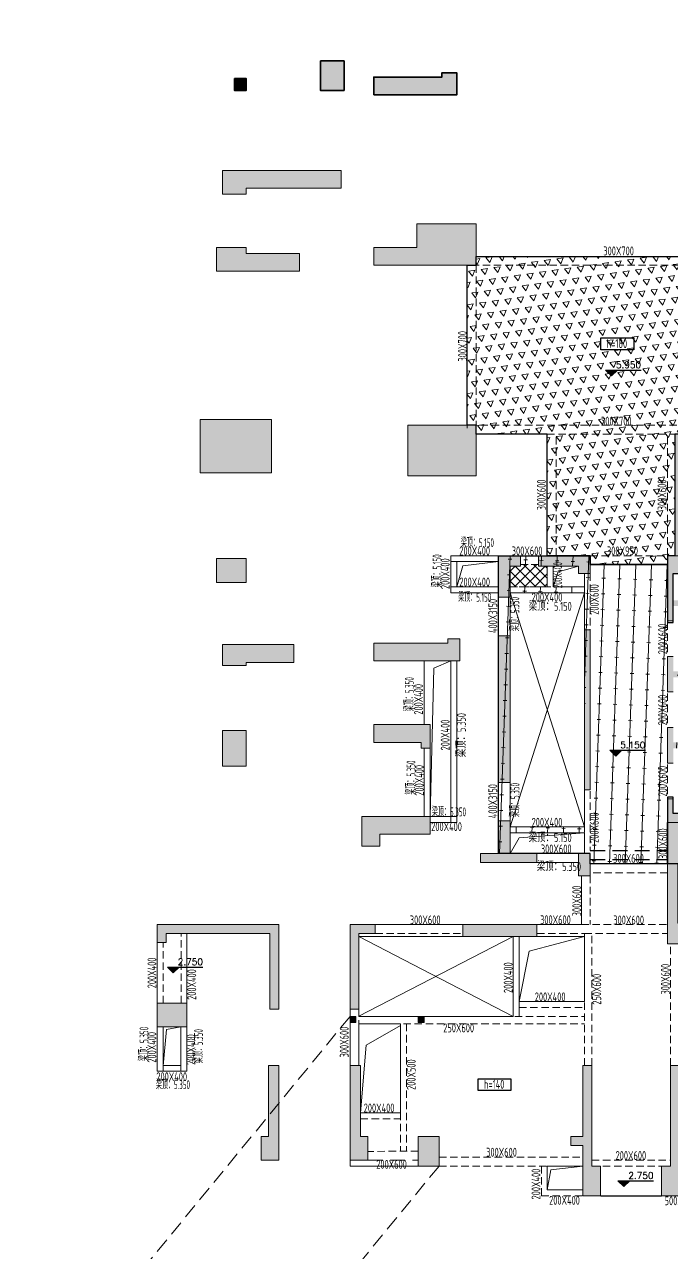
# Model space of a CAD drawing. Header units: millimetres. Extents: x 1089227 to 13101469, y 618865 to 10240562.
# Drawn here: x 7412890 to 7434699, y 5222216 to 5263655 of the extents above; entities that cross this region are included whole.
import ezdxf
from ezdxf.enums import TextEntityAlignment as Align

# ---------------------------------------------------------------- set-up
doc = ezdxf.new("R2010")
doc.units = ezdxf.units.MM
doc.header["$LTSCALE"] = 1000
for name, pattern in [('DASH', [0.35, 0.25, -0.1]), ('DASHED', [0.75, 0.5, -0.25]), ('HIDDEN', [0.375, 0.25, -0.125])]:
    doc.linetypes.add(name, pattern=pattern)
doc.layers.get('0').update_dxf_attribs({"linetype": 'CONTINUOUS'})
for name, color, linetype in [('BEAM_WA', 56, 'DASHED'), ('BG', 11, 'CONTINUOUS'), ('BG-H', 8, 'CONTINUOUS'), ('BG-T', 3, 'CONTINUOUS'), ('C-H', 8, 'CONTINUOUS'), ('S-BEAM-TEXT-DD', 7, 'CONTINUOUS'), ('降板范围', 7, 'CONTINUOUS')]:
    doc.layers.add(name, color=color, linetype=linetype)
for name, color, linetype, lineweight in [('S-BEAM-DASH', 4, 'HIDDEN', 0), ('S-BEAM-SE-DASH', 3, 'HIDDEN', 0), ('S-COLU', 30, 'CONTINUOUS', 0), ('S-HOLE', 11, 'CONTINUOUS', 0), ('S-SLAB', 160, 'CONTINUOUS', 0), ('S-SLAB-HATCH', 73, 'CONTINUOUS', 0), ('S-WALL', 31, 'CONTINUOUS', 0)]:
    doc.layers.add(name, color=color, linetype=linetype, lineweight=lineweight)
doc.styles.add('RMD', font='romand.shx')
doc.styles.add('TSSD_Rein', font='tssdeng.shx', dxfattribs={"width": 0.7, "bigfont": 'hztxt.shx'})

# ---------------------------------------------------------------- blocks, each defined once
blk = doc.blocks.new('QZ-TL-0808')
at = {"layer": 'C-H'}
for points in [[(5400, 37400), (6200, 37400), (6200, 36400), (5400, 36400)], [(7200, 36250), (7200, 36850), (9500, 36850), (9500, 37000), (10000, 37000), (10000, 36250)], [(2100, 32900), (2100, 33700), (6100, 33700), (6100, 33100), (2900, 33100), (2900, 32900)], [(7200, 31100), (8650, 31100), (8650, 31900), (10650, 31900), (10650, 30500), (7200, 30500)], [(1900, 30300), (1900, 31100), (2900, 31100), (2900, 30900), (4700, 30900), (4700, 30300)], [(1350, 25300), (3750, 25300), (3750, 23500), (1350, 23500)], [(8350, 25100), (10650, 25100), (10650, 23400), (8350, 23400)], [(1900, 20600), (2900, 20600), (2900, 19800), (1900, 19800)], [(11400, 19300), (11400, 20700), (12150, 20700), (12150, 20350), (11800, 20350), (11800, 19300)], [(12750, 20700), (14500, 20700), (14500, 20100), (14100, 20100), (14100, 20350), (12750, 20350)], [(19800, 20300), (20500, 20300), (20500, 20700), (19500, 20700), (19500, 19198), (17300, 19198), (17300, 20100), (17500, 20100), (17500, 20700), (17100, 20700), (17100, 18500), (17300, 18500), (17300, 18998), (19500, 18998), (19500, 16800), (17300, 16800), (17300, 17300), (17100, 17300), (17100, 16101), (17300, 16101), (17300, 16600), (19500, 16600), (19500, 14400), (17300, 14400), (17300, 14900), (17100, 14900), (17100, 13700), (17300, 13701), (17300, 14200), (19500, 14200), (19500, 12000), (17300, 12000), (17300, 12500), (17100, 12500), (17100, 11700), (19800, 11700)], [(10100, 17900), (9700, 17900), (9700, 17750), (7200, 17750), (7200, 17149), (10100, 17150)], [(11400, 18000), (11800, 18000), (11800, 13050), (11400, 13050)], [(14300, 18200), (14500, 18200), (14500, 12800), (14300, 12800)], [(2100, 17000), (2100, 17700), (4500, 17700), (4500, 17100), (2900, 17100), (2900, 17000)], [(7200, 15000), (9100, 15000), (9100, 14200), (8800, 14200), (8800, 14400), (7200, 14400)], [(2100, 14800), (2900, 14800), (2900, 13600), (2100, 13600)], [(6800, 10900), (6800, 11900), (9100, 11900), (9100, 11300), (7400, 11300), (7400, 10900)], [(10800, 10350), (10800, 10650), (11400, 10650), (11400, 11750), (11804, 11750), (11800, 10650), (12700, 10650), (12700, 10350)], [(14100, 10650), (14500, 10650), (14500, 9900), (14100, 9900)], [(17700, 8300), (17450, 8300), (17450, 10300), (17100, 10300), (17100, 7600), (17700, 7600)], [(-100, 7650), (-100, 8250), (4000, 8250), (4000, 5400), (3700, 5400), (3700, 7950), (200, 7950), (200, 7650)], [(6400, 5400), (6400, 8250), (7250, 8250), (7250, 7950), (6700, 7950), (6700, 5400)], [(10200, 8250), (12700, 8250), (12700, 7850), (10200, 7850)], [(-100, 5600), (900, 5600), (900, 4800), (-100, 4800)], [(3400, 300), (3400, 1100), (3650, 1100), (3650, 3500), (4000, 3500), (4000, 300)], [(6400, 300), (6400, 3500), (6750, 3500), (6750, 1100), (7000, 1100), (7000, 300)], [(14250, -900), (14850, -900), (14850, 100), (14550, 100), (14550, 3498), (14250, 3498), (14250, 1100), (13850, 1100), (13850, 800), (14250, 800)], [(17200, 3500), (17500, 3498), (17500, 1100), (18050, 1100), (18050, 800), (17500, 800), (17500, -900), (16900, -900), (16900, 100), (17200, 100)], [(8700, 1100), (9400, 1100), (9400, 100), (8700, 100)]]:
    blk.add_hatch(color=256, dxfattribs=at).paths.add_polyline_path(points)
at = {"layer": 'S-WALL', "lineweight": 35}
blk.add_lwpolyline([(5400, 37400), (6200, 37400), (6200, 36400), (5400, 36400)], close=True, dxfattribs=at)
blk.add_lwpolyline([(7200, 36250), (7200, 36850), (9500, 36850), (9500, 37000), (10000, 37000), (10000, 36250), (7200, 36250)], dxfattribs=at)
at = {"layer": 'S-WALL'}
for points in [[(2100, 32900), (2100, 33700), (6100, 33700), (6100, 33100), (2900, 33100), (2900, 32900), (2100, 32900)], [(7200, 31100), (8650, 31100), (8650, 31900), (10650, 31900), (10650, 30500), (7200, 30500), (7200, 31100)], [(1900, 30300), (1900, 31100), (2900, 31100), (2900, 30900), (4700, 30900), (4700, 30300), (1900, 30300)], [(11400, 19300), (11400, 20700), (12150, 20700), (12150, 20350), (11800, 20350), (11800, 19300), (11400, 19300)], [(12750, 20700), (14500, 20700), (14500, 20100), (14100, 20100), (14100, 20350), (12750, 20350), (12750, 20700)], [(17100, 16100), (17100, 17300), (17300, 17300)], [(17300, 18500), (17100, 18500), (17100, 20700), (17500, 20700)], [(19800, 11700), (17100, 11700), (17100, 12500), (17300, 12500)], [(17300, 13701), (17100, 13700), (17100, 14900), (17300, 14900)], [(17300, 16101), (17100, 16101)], [(7200, 17150), (7200, 17750), (9700, 17750), (9700, 17900), (10100, 17900), (10100, 17150), (7200, 17149)], [(2100, 17000), (2100, 17700), (4500, 17700), (4500, 17100), (2900, 17100), (2900, 17000), (2100, 17000)], [(7200, 15000), (9100, 15000), (9100, 14200), (8800, 14200), (8800, 14400), (7200, 14400), (7200, 15000)], [(6800, 10900), (6800, 11900), (9100, 11900), (9100, 11300), (7400, 11300), (7400, 10900), (6800, 10900)], [(10800, 10350), (10800, 10650), (11400, 10650), (11400, 11750), (11804, 11750), (11800, 10650), (12700, 10650), (12700, 10350), (10800, 10350)], [(17100, 10300), (17450, 10300), (17450, 8300), (17700, 8300), (17700, 7600), (17100, 7600), (17100, 10300)], [(-100, 7650), (-100, 8250), (4000, 8250), (4000, 5400), (3700, 5400), (3700, 7950), (200, 7950), (200, 7650), (-100, 7650)], [(6400, 5400), (6400, 8250), (7250, 8250), (7250, 7950), (6700, 7950), (6700, 5400), (6400, 5400)], [(3400, 300), (3400, 1100), (3650, 1100), (3650, 3500), (4000, 3500), (4000, 300), (3400, 300)], [(6400, 300), (6400, 3500), (6750, 3500), (6750, 1100), (7000, 1100), (7000, 300), (6400, 300)], [(14250, -900), (14850, -900), (14850, 100), (14550, 100), (14550, 3498), (14250, 3498), (14250, 1100), (13850, 1100), (13850, 800), (14250, 800), (14250, -900)], [(17200, 3500), (17500, 3498), (17500, 1100), (18050, 1100), (18050, 800), (17500, 800), (17500, -900), (16900, -900), (16900, 100), (17200, 100), (17200, 3500)]]:
    blk.add_lwpolyline(points, dxfattribs=at)
for points in [[(1350, 25300), (3750, 25300), (3750, 23500), (1350, 23500)], [(8350, 25100), (10650, 25100), (10650, 23400), (8350, 23400)], [(1900, 20600), (2900, 20600), (2900, 19800), (1900, 19800)], [(11400, 18000), (11800, 18000), (11800, 13050), (11400, 13050)], [(14300, 18200), (14500, 18200), (14500, 12800), (14300, 12800)], [(2100, 14800), (2900, 14800), (2900, 13600), (2100, 13600)], [(14100, 10650), (14500, 10650), (14500, 9900), (14100, 9900)], [(10200, 8250), (12700, 8250), (12700, 7850), (10200, 7850)], [(-100, 5600), (900, 5600), (900, 4800), (-100, 4800)], [(8700, 1100), (9400, 1100), (9400, 100), (8700, 100)]]:
    blk.add_lwpolyline(points, close=True, dxfattribs=at)
blk = doc.blocks.new('1F柱网-0808')
at = {"layer": 'C-H'}
h = blk.add_hatch(color=256, dxfattribs=at)
h.dxf.hatch_style = 1
h.paths.add_polyline_path([(147380, 185257), (147780, 185257), (147780, 184857), (147380, 184857)])
at = {"layer": 'S-COLU', "lineweight": 35}
blk.add_lwpolyline([(147380, 185257), (147780, 185257), (147780, 184857), (147380, 184857)], close=True, dxfattribs=at)
blk.add_blockref('QZ-TL-0808', (144880, 148457))
blk = doc.blocks.new('2FJGBZ')
at = {"layer": 'C-H'}
for points in [[(151480, 153607), (151280, 153607), (151280, 153407), (151480, 153407)], [(153780, 153607), (153580, 153607), (153580, 153407), (153780, 153407)]]:
    blk.add_hatch(color=256, dxfattribs=at).paths.add_polyline_path(points)
at = {"layer": 'S-SLAB-HATCH'}
h = blk.add_hatch(dxfattribs=at)
h.set_pattern_fill('FLEX', color=256, scale=50)
h.set_pattern_definition([(0, (-6326317.14, 1683260.45), (0, 317.5), [317.5, -317.5]), (45, (-6325999.64, 1683260.45), (2e-14, 317.500137), [79.375, -290.263, 79.375, -449.013])])
edge = h.paths.add_edge_path()
edge.add_line((162230, 169157), (162230, 173258))
edge.add_line((162230, 173258), (164180, 173258))
edge.add_line((164180, 173258), (164180, 173557))
edge.add_line((164180, 173557), (165681, 173557))
edge.add_line((165681, 173557), (165680, 178957))
edge.add_line((165680, 178957), (165380, 178957))
edge.add_line((165380, 178957), (165381, 179257))
edge.add_line((165381, 179257), (165380, 185057))
edge.add_line((165380, 185057), (165880, 185057))
edge.add_line((165880, 185057), (165880, 185457))
edge.add_line((165880, 185457), (165880, 185857))
edge.add_line((165880, 185857), (166580, 185857))
edge.add_line((166580, 185857), (169680, 185857))
edge.add_line((169680, 185857), (169680, 187082))
edge.add_line((169680, 187082), (189563, 187082))
edge.add_arc((189563, 186382), 700, 0, 90, ccw=False)
edge.add_line((190263, 186382), (190261, 179622))
edge.add_line((190261, 179622), (185090, 168953))
edge.add_line((185090, 168953), (182222, 161620))
edge.add_arc((181105, 162057), 1200, 270.0001, 338.6391, ccw=False)
edge.add_line((181105, 160857), (179111, 160857))
edge.add_line((179111, 160857), (179111, 160858))
edge.add_line((179111, 160858), (178611, 160858))
edge.add_line((178611, 160858), (178611, 160859))
edge.add_line((178611, 160859), (176230, 160857))
edge.add_line((176230, 160857), (176230, 161058))
edge.add_line((176230, 161058), (170882, 161058))
edge.add_line((170882, 161058), (167282, 161058))
edge.add_line((167282, 161058), (167280, 161658))
edge.add_line((167280, 161658), (166980, 161657))
edge.add_line((166980, 161657), (166980, 160757))
edge.add_line((166980, 160757), (167480, 160757))
edge.add_line((167480, 160757), (167480, 158757))
edge.add_line((167480, 158757), (161982, 158758))
edge.add_line((161982, 158758), (161982, 160158))
edge.add_line((161982, 160158), (164682, 160162))
edge.add_line((164682, 160162), (164682, 168757))
edge.add_line((164682, 168757), (165382, 168758))
edge.add_line((165382, 168758), (165382, 169158))
edge.add_line((165382, 169158), (162230, 169157))
h.paths.add_polyline_path([(184967, 186785), (181863, 186785), (181863, 181182), (184963, 181182)], flags=16)
h.paths.add_polyline_path([(187362, 184582), (187363, 186783), (185167, 186783), (185166, 184582)], flags=16)
h = blk.add_hatch(dxfattribs=at)
h.set_pattern_fill('TRIANG', color=256, scale=150, angle=8)
h.set_pattern_definition([(68.0000004, (-5457252.86, 1932872.46), (-263.88782, 337.761074), [214.3125, -214.3125]), (128.0000004, (-5457252.86, 1932872.46), (-424.45358, -59.653019), [214.3125, -214.3125]), (8.0000004, (-5457384.8, 1933041.34), (160.56576, 397.414093), [214.3125, -214.3125])])
h.paths.add_polyline_path([(155530, 179257), (165381, 179257), (165381, 178957), (165680, 178957), (165681, 173557), (164180, 173557), (164180, 173258), (162230, 173258), (162230, 169157), (161981, 169157), (161980, 168857), (159380, 168857), (159380, 169157), (157930, 169157), (157931, 173258), (155530, 173258), (155530, 173557), (155230, 173557), (155230, 178957), (155530, 178957)])
h = blk.add_hatch(dxfattribs=at)
h.set_pattern_fill('橡胶', color=256, scale=150, angle=8)
h.set_pattern_definition([(88, (-21741.7, -30030.15), (-530.007, 18.5083), []), (178, (-21131.1, -29460.8), (-18.5083, -530.007), [120, -410.3301])])
h.paths.add_polyline_path([(161980, 158757), (159381, 158760), (159381, 159107), (156280, 159107), (156280, 169157), (159380, 169157), (159381, 168857), (161981, 168857), (161981, 166907), (162180, 166907), (162180, 168557), (162381, 168557), (162381, 169156), (164381, 169156), (164380, 160457), (162180, 160457), (162180, 161007), (161980, 161007)])
h.paths.add_polyline_path([(157930, 168107), (156681, 168107), (156680, 168807), (157030, 168807), (157032, 168857), (157632, 168857), (157630, 168807), (157930, 168807)], flags=16)
h.paths.add_polyline_path([(158130, 168807), (158981, 168807), (158981, 168557), (159181, 168557), (159181, 168107), (158130, 168107)], flags=16)
h.paths.add_polyline_path([(159181, 160007), (156681, 160007), (156681, 167907), (159181, 167907)], flags=16)
h.paths.add_polyline_path([(162980, 168857), (162380, 168857), (162380, 168557), (162180, 168557), (162180, 167655), (162980, 167655)], flags=16)
h.paths.add_polyline_path([(164381, 167655), (163180, 167655), (163180, 168857), (164381, 168857)], flags=17)
h.paths.add_polyline_path([(162180, 167455), (164380, 167455), (164380, 165257), (162180, 165257)], flags=17)
h.paths.add_polyline_path([(162180, 165057), (164380, 165057), (164380, 162857), (162180, 162857)], flags=16)
h.paths.add_polyline_path([(162180, 162657), (164380, 162657), (164380, 160457), (162180, 160457)], flags=16)
h.paths.add_polyline_path([(156681, 159107), (159181, 159107), (159181, 159808), (156681, 159808)], flags=17)
h = blk.add_hatch(dxfattribs=at)
h.set_pattern_fill('ANSI37', color=256, scale=150)
h.set_pattern_definition([(45, (-3826422.05, -234037.87), (-168.379802, 168.379802), []), (135, (-3826422.05, -234037.87), (-168.379802, -168.379802), [])])
h.paths.add_polyline_path([(157930, 168107), (156681, 168107), (156680, 168807), (157030, 168807), (157032, 168857), (157632, 168857), (157630, 168807), (157930, 168807)])
at = {"layer": 'BEAM_WA'}
for p, q in [((159381, 159207), (161980, 159207)), ((159381, 158907), (161980, 158907))]:
    blk.add_line(p, q, dxfattribs=at)
at = {"layer": 'S-BEAM-DASH'}
for p, q in [((165381, 179257), (155531, 179257)), ((155230, 178957), (155230, 173457)), ((155530, 178957), (155530, 173457)), ((165381, 178957), (155531, 178957)), ((164179, 173558), (155529, 173558)), ((164179, 173258), (155529, 173258)), ((157931, 173157), (157932, 169156)), ((158231, 173157), (158232, 169156)), ((161980, 169157), (161980, 173157)), ((157030, 169157), (157631, 169157)), ((159381, 169157), (161981, 169157)), ((157030, 168857), (157631, 168857)), ((157930, 168107), (157930, 168808)), ((159381, 168857), (161981, 168857)), ((159381, 168557), (159380, 166657)), ((156680, 168107), (158130, 168107)), ((159181, 168107), (159181, 166657)), ((156680, 167757), (156681, 166657)), ((161980, 166907), (161980, 165807)), ((161980, 164507), (161980, 163407)), ((161980, 162107), (161980, 161007)), ((156680, 161307), (156681, 160207)), ((159181, 161205), (159181, 159207)), ((159381, 161205), (159381, 159207)), ((161980, 158757), (161980, 160157)), ((158981, 159107), (157580, 159107)), ((161982, 158757), (159382, 158757)), ((159380, 158357), (159380, 156707)), ((161982, 158457), (159382, 158457)), ((159080, 156707), (161981, 156707)), ((145582, 154058), (145582, 156407)), ((152131, 156407), (155081, 156407)), ((156780, 156307), (156780, 153607)), ((157581, 156407), (159180, 156407)), ((159180, 156407), (161981, 156407)), ((159432, 151955), (159432, 156407)), ((144982, 154058), (144982, 156108)), ((162080, 151955), (162080, 156057)), ((151581, 153857), (151581, 151957)), ((156980, 153907), (159180, 153907)), ((159180, 151955), (159180, 154107)), ((151581, 153607), (159180, 153607)), ((151581, 153357), (159180, 153357)), ((152980, 153357), (152980, 149057)), ((153180, 153357), (153180, 149057)), ((151632, 150157), (152983, 150158)), ((153581, 149057), (151880, 149055)), ((154280, 148857), (159131, 148857)), ((154280, 148557), (159131, 148557)), ((157730, 148557), (157730, 147557)), ((157930, 148557), (157930, 147757)), ((159431, 148556), (162080, 148558)), ((159432, 148757), (162080, 148758)), ((157730, 147557), (159132, 147558)), ((157930, 147757), (159132, 147758))]:
    blk.add_line(p, q, dxfattribs=at)
at = {"layer": 'S-BEAM-DASH', "linetype": 'Continuous'}
for p, q in [((156280, 169157), (154680, 169157)), ((154680, 169157), (154680, 167907)), ((156280, 168957), (154680, 168957)), ((154880, 168957), (154880, 168107)), ((158130, 168107), (158130, 168808)), ((159181, 168557), (159181, 168107)), ((154680, 168107), (156280, 168107)), ((154680, 167907), (156280, 167907)), ((158130, 168107), (159181, 168107)), ((156280, 167757), (156281, 166657)), ((153780, 163457), (153780, 165607)), ((154680, 160157), (154680, 165608)), ((154880, 160157), (154880, 165608)), ((153780, 160357), (153780, 162657)), ((153980, 160357), (153980, 162657)), ((156282, 161508), (156281, 160207)), ((153982, 160357), (154880, 160357)), ((153982, 160157), (154880, 160157)), ((158981, 158807), (157580, 158807)), ((159080, 158357), (159080, 156707)), ((152131, 156707), (155081, 156707)), ((157581, 156707), (159080, 156707)), ((145782, 154058), (145782, 156407)), ((156980, 156307), (156980, 153607)), ((159180, 154107), (159180, 156407)), ((144782, 154058), (144782, 156108)), ((151281, 153857), (151281, 151957)), ((156980, 154107), (159180, 154107)), ((144780, 151757), (144780, 153257)), ((144980, 151757), (144980, 153257)), ((145580, 153257), (145580, 151757)), ((145780, 153257), (145780, 151757)), ((145780, 151757), (144780, 151757)), ((144980, 151957), (145580, 151957)), ((151632, 150357), (152983, 150358))]:
    blk.add_line(p, q, dxfattribs=at)
at = {"layer": 'S-BEAM-DASH', "linetype": 'DASHED'}
blk.add_line((151882, 148758), (153580, 148758), dxfattribs=at)
at = {"layer": 'S-BEAM-DASH', "linetype": 'Continuous'}
blk.add_lwpolyline([(153580, 148557), (151280, 148557), (151280, 148758)], dxfattribs=at)
at = {"layer": 'S-BEAM-SE-DASH'}
for p, q in [((156680, 167907), (159181, 167907)), ((156680, 160008), (159181, 160008)), ((156680, 159808), (159181, 159808))]:
    blk.add_line(p, q, dxfattribs=at)
at = {"layer": 'S-HOLE'}
for p, q in [((151581, 153612), (156780, 156307)), ((156780, 153607), (151582, 156307))]:
    blk.add_line(p, q, dxfattribs=at)
at = {"layer": 'S-HOLE', "linetype": 'DASHED'}
for p, q in [((151280, 153607), (140306, 140222)), ((154280, 148557), (143306, 135172))]:
    blk.add_line(p, q, dxfattribs=at)
at = {"layer": 'S-HOLE'}
for points in [[(154880, 168107), (155078, 168819), (156282, 168957)], [(158130, 168107), (158295, 168617), (158981, 168807)], [(159181, 167907), (156681, 160008)], [(159180, 160007), (156681, 167907)], [(153982, 160358), (154105, 165358), (154680, 165608)], [(159180, 159808), (156978, 159632), (156681, 159107)], [(151581, 153607), (151582, 156307), (155080, 156307), (155080, 156307), (156780, 156308), (156780, 153607), (151581, 153608)], [(156980, 154107), (157324, 155811), (159180, 156307)], [(151581, 153357), (152980, 153357), (152984, 150357), (151882, 150356), (151881, 150357), (151631, 150357), (151630, 151957), (151581, 151957), (151581, 153307)], [(144979, 151946), (145090, 153169), (145580, 153257)], [(151632, 150357), (151826, 152636), (152980, 153307)], [(157932, 147758), (158050, 148426), (159131, 148557)]]:
    blk.add_lwpolyline(points, dxfattribs=at)
for points in [[(158130, 168807), (158981, 168807), (158981, 168557), (159181, 168557), (159181, 168107), (158130, 168107)], [(159181, 160007), (156681, 160007), (156681, 167907), (159181, 167907)], [(156681, 159107), (159181, 159107), (159181, 159808), (156681, 159808)], [(156982, 156307), (159180, 156307), (159180, 154107), (156982, 154107)], [(157930, 148557), (159131, 148557), (159131, 147758), (157930, 147758)]]:
    blk.add_lwpolyline(points, close=True, dxfattribs=at)
at = {"layer": 'S-SLAB', "linetype": 'DASH'}
blk.add_lwpolyline([(157930, 168107), (156681, 168107), (156680, 168807), (157030, 168807), (157032, 168857), (157632, 168857), (157630, 168807), (157930, 168807)], close=True, dxfattribs=at)
at = {"layer": 'S-WALL'}
for p, q in [((151280, 153407), (151480, 153607)), ((151480, 153407), (151281, 153607)), ((153580, 153407), (153780, 153607)), ((153780, 153407), (153580, 153607))]:
    blk.add_line(p, q, dxfattribs=at)
for points in [[(151480, 153607), (151280, 153607), (151280, 153407), (151480, 153407)], [(153780, 153607), (153580, 153607), (153580, 153407), (153780, 153407)]]:
    blk.add_lwpolyline(points, close=True, dxfattribs=at)
at = {"layer": '降板范围'}
blk.add_line((159732, 147558), (161780, 147558), dxfattribs=at)
blk.add_lwpolyline([(167480, 158757), (161982, 158758), (161982, 160158), (164682, 160162)], dxfattribs=at)
for points in [[(155530, 179257), (165381, 179257), (165381, 178957), (165680, 178957), (165681, 173557), (164180, 173557), (164180, 173258), (162230, 173258), (162230, 169157), (161981, 169157), (161980, 168857), (159380, 168857), (159380, 169157), (157930, 169157), (157931, 173258), (155530, 173258), (155530, 173557), (155230, 173557), (155230, 178957), (155530, 178957)], [(161980, 158757), (159381, 158760), (159381, 159107), (156280, 159107), (156280, 169157), (159380, 169157), (159381, 168857), (161981, 168857), (161981, 166907), (162180, 166907), (162180, 168557), (162381, 168557), (162381, 169156), (164381, 169156), (164380, 160457), (162180, 160457), (162180, 161007), (161980, 161007)]]:
    blk.add_lwpolyline(points, close=True, dxfattribs=at)
blk.add_blockref('1F柱网-0808', (0, 0))
blk = doc.blocks.new('ljm2')
at = {"layer": 'BG'}
for points in [[(30164, 98019), (29964, 97819), (29764, 98019), (30964, 98019)], [(30309, 85189), (30109, 84989), (29909, 85189), (31109, 85189)], [(15391, 77873), (15191, 77673), (14991, 77873), (16191, 77873)], [(30582, 70661), (30382, 70461), (30182, 70661), (31382, 70661)]]:
    blk.add_lwpolyline(points, dxfattribs=at)
at = {"layer": 'BG-H'}
for points in [[(30164, 98019), (29964, 97819), (29764, 98019)], [(30309, 85189), (30109, 84989), (29909, 85189)], [(15391, 77873), (15191, 77673), (14991, 77873)], [(30582, 70661), (30382, 70461), (30182, 70661)]]:
    blk.add_solid(points, dxfattribs=at)
at = {"layer": 'S-BEAM-TEXT-DD'}
for points in [[(29612, 99103), (30714, 99103), (30714, 98707), (29612, 98707)], [(25474, 74105), (26576, 74105), (26576, 73708), (25474, 73708)]]:
    blk.add_lwpolyline(points, close=True, dxfattribs=at)
at = {"layer": 'BG-T', "style": 'RMD'}
for p in [(16191, 77873), (31382, 70661)]:
    blk.add_text('2.750', height=220, dxfattribs=at).set_placement(p, align=Align.BOTTOM_RIGHT)
at = {"layer": 'S-BEAM-TEXT-DD', "style": 'TSSD_Rein'}
for s, width, p in [('300X700', 0.7, (29692, 101890)), ('h=180', 0.7, (29808, 98764)), ('300X700', 0.7, (29612, 96146)), ('200X400', 0.7, (24835, 91767)), ('梁顶：5.150', 0.5, (24887, 92045)), ('300X600', 0.7, (26604, 91767)), ('300X950', 0.7, (29813, 91768)), ('200X400', 0.7, (24835, 90717)), ('梁顶：5.150', 0.5, (24797, 90201)), ('200X400', 0.7, (27273, 90204)), ('梁顶：5.150', 0.7, (27175, 89895)), ('梁顶：5.350', 0.5, (23911, 82958)), ('200X400', 0.7, (27273, 82609)), ('200X400', 0.7, (23887, 82461)), ('梁顶：5.150', 0.7, (27173, 82089)), ('300X600', 0.7, (27584, 81709)), ('300X600', 0.7, (30023, 81390)), ('梁顶：5.350', 0.7, (27449, 81113)), ('300X600', 0.7, (23166, 79314)), ('300X600', 0.7, (27559, 79317)), ('300X600', 0.7, (30028, 79311)), ('200X400', 0.7, (27379, 76716)), ('250X600', 0.7, (24294, 75668)), ('200X400', 0.7, (14620, 74021)), ('梁顶：5.350', 0.5, (14604, 73751)), ('h=140', 0.7, (25670, 73766)), ('200X400', 0.7, (21611, 72967)), ('300X600', 0.7, (25741, 71473)), ('200X600', 0.7, (22035, 71063)), ('200X600', 0.7, (30104, 71361)), ('200X400', 0.7, (27863, 69850)), ('500X700', 0.7, (31757, 69834))]:
    blk.add_text(s, height=300, dxfattribs=dict(at, width=width)).set_placement(p)
for s, width, p in [('300X700', 0.7, (25094, 98308)), ('300X600', 0.7, (27752, 93289)), ('300X600', 0.7, (31819, 93289)), ('200X400', 0.7, (24509, 90629)), ('梁顶：5.150', 0.5, (24236, 90685)), ('200X400', 0.5, (28304, 90657)), ('200X600', 0.7, (29537, 89761)), ('400X3150', 0.7, (26115, 89145)), ('梁顶：5.350', 0.5, (26858, 89209)), ('200X600', 0.7, (31838, 88430)), ('梁顶：5.350', 0.5, (23300, 86504)), ('200X400', 0.7, (23609, 86390)), ('200X600', 0.7, (31838, 86030)), ('梁顶：5.350', 0.7, (25056, 84953)), ('200X400', 0.7, (24509, 85185)), ('梁顶：5.350', 0.5, (23356, 83691)), ('200X400', 0.7, (23635, 83656)), ('200X600', 0.7, (31838, 83630)), ('400X3150', 0.7, (26114, 82895)), ('梁顶：5.350', 0.5, (26863, 82933)), ('200X600', 0.7, (29537, 82062)), ('300X600', 0.7, (31849, 81517)), ('300X600', 0.7, (28944, 79585)), ('200X400', 0.7, (14621, 77156)), ('200X400', 0.7, (26633, 76996)), ('300X600', 0.7, (31933, 76946)), ('200X400', 0.7, (15964, 76764)), ('250X600', 0.7, (29619, 76603)), ('梁顶：5.350', 0.5, (14354, 74702)), ('200X400', 0.7, (14619, 74645)), ('200X400', 0.7, (15936, 74569)), ('梁顶：5.350', 0.5, (16191, 74626)), ('300X600', 0.7, (21105, 74823)), ('200X500', 0.7, (23364, 73725)), ('200X400', 0.7, (27569, 70030))]:
    blk.add_text(s, height=300, rotation=90, dxfattribs=dict(at, width=width)).set_placement(p)
at = {"layer": 'S-BEAM-TEXT-DD', "style": 'RMD'}
for s, p in [('5.950', (30964, 98019)), ('5.150', (31109, 85189))]:
    blk.add_text(s, height=220, dxfattribs=at).set_placement(p, align=Align.BOTTOM_RIGHT)

msp = doc.modelspace()

# ---------------------------------------------------------------- block references
for name, p in [('2FJGBZ', (7272583.12, 5076572.438)), ('ljm2', (7402712.53, 5153975.062))]:
    msp.add_blockref(name, p)

doc.saveas('drawing.dxf')
